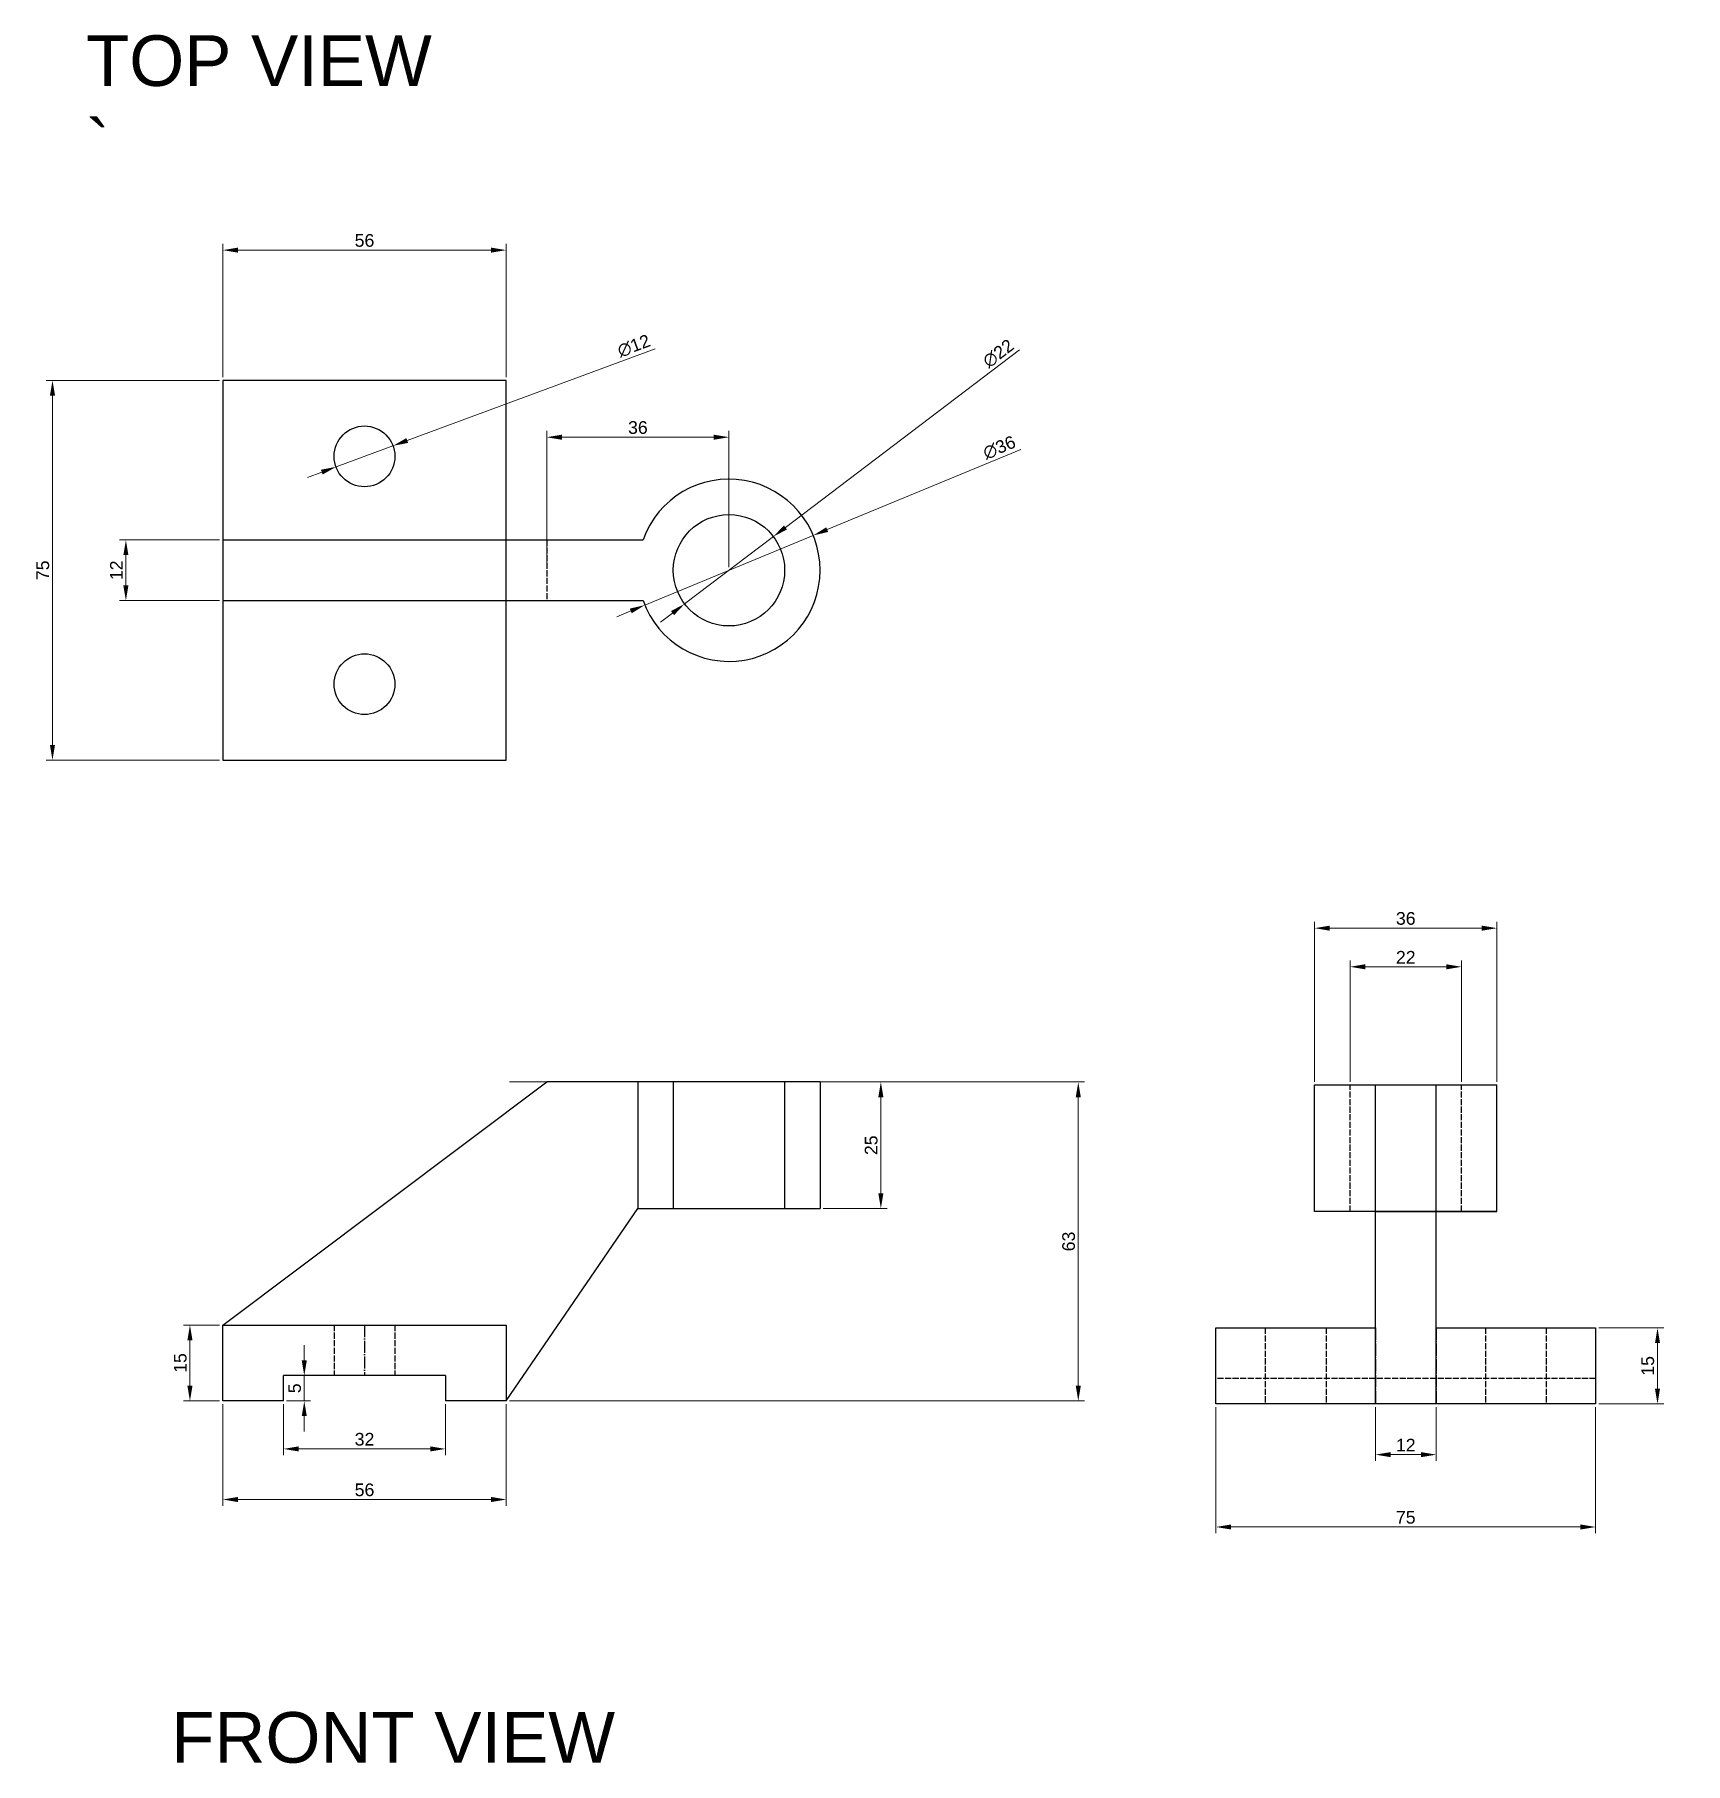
# Model space of a CAD drawing. Header units: millimetres. Extents: x 2424 to 2750, y 1381 to 1723.
import ezdxf

# ---------------------------------------------------------------- set-up
doc = ezdxf.new("R2010")
doc.units = ezdxf.units.MM
doc.header["$LTSCALE"] = 0.1
doc.linetypes.add('ACAD_ISO02W100', pattern=[15, 12, -3])
doc.linetypes.add('ACAD_ISO04W100', pattern=[30, 24, -3, 0, -3])
doc.layers.add('Hidden lines', color=4, linetype='ACAD_ISO02W100', lineweight=25)
doc.layers.add('Mid point', color=50, linetype='ACAD_ISO04W100', lineweight=25)
doc.styles.get("Standard").update_dxf_attribs({"font": 'arial.ttf'})
doc.dimstyles.new('ISO-25', dxfattribs={"dimtxt": 2.5, "dimasz": 3, "dimexe": 1.25, "dimexo": 0.625, "dimtad": 1, "dimtxsty": 'Standard', "dimcen": 2.5, "dimclrd": 5, "dimclre": 6, "dimadec": 0, "dimazin": 0, "dimtfac": 1, "dimtmove": 0, "dimatfit": 3, "dimfxl": 1, "dimlwd": 20, "dimlwe": 20, "dimarcsym": 0})

# ---------------------------------------------------------------- blocks, each defined once
blk = doc.blocks.new('*D20')
at = {"color": 5, "lineweight": 20, "transparency": 16777216}
for p, q in [((2618.11, 1660.23), (2571.86, 1625.17)), ((2551.94, 1610.07), (2569.47, 1623.36)), ((2549.55, 1608.25), (2547.16, 1606.44))]:
    blk.add_line(p, q, dxfattribs=at)
at = {"color": 5, "transparency": 16777216}
for points in [[(2571.56, 1625.57), (2572.16, 1624.77), (2569.47, 1623.36)], [(2549.25, 1608.65), (2549.85, 1607.85), (2551.94, 1610.07)]]:
    blk.add_solid(points, dxfattribs=at)
at = {"layer": 'Defpoints', "color": 0, "transparency": 16777216}
for p in [(2569.47, 1623.36), (2551.94, 1610.07)]:
    blk.add_point(p, dxfattribs=at)
at = {"color": 0, "transparency": 16777216, "insert": (2613.92, 1659.53), "char_height": 2.5, "attachment_point": 5, "rotation": 37.1689}
blk.add_mtext('∅22', dxfattribs=at)
blk = doc.blocks.new('*D21')
at = {"color": 5, "lineweight": 20, "transparency": 16777216}
for p, q in [((2618.36, 1640.57), (2580.11, 1624.74)), ((2544.07, 1609.83), (2577.34, 1623.59)), ((2541.3, 1608.68), (2538.53, 1607.54))]:
    blk.add_line(p, q, dxfattribs=at)
at = {"color": 5, "transparency": 16777216}
for points in [[(2579.92, 1625.2), (2580.3, 1624.28), (2577.34, 1623.59)], [(2541.11, 1609.14), (2541.49, 1608.22), (2544.07, 1609.83)]]:
    blk.add_solid(points, dxfattribs=at)
at = {"layer": 'Defpoints', "color": 0, "transparency": 16777216}
for p in [(2577.34, 1623.59), (2544.07, 1609.83)]:
    blk.add_point(p, dxfattribs=at)
at = {"color": 0, "transparency": 16777216, "insert": (2614.11, 1640.94), "char_height": 2.5, "attachment_point": 5, "rotation": 22.4783}
blk.add_mtext('∅36', dxfattribs=at)
blk = doc.blocks.new('*D22')
at = {"color": 6, "lineweight": 20, "transparency": 16777216}
for p, q in [((2460.71, 1654.84), (2460.71, 1681.19)), ((2516.71, 1654.84), (2516.71, 1681.19))]:
    blk.add_line(p, q, dxfattribs=at)
at = {"color": 5, "lineweight": 20, "transparency": 16777216}
blk.add_line((2463.71, 1679.94), (2513.71, 1679.94), dxfattribs=at)
at = {"color": 5, "transparency": 16777216}
for points in [[(2463.71, 1680.44), (2463.71, 1679.44), (2460.71, 1679.94)], [(2513.71, 1680.44), (2513.71, 1679.44), (2516.71, 1679.94)]]:
    blk.add_solid(points, dxfattribs=at)
at = {"layer": 'Defpoints', "color": 0, "transparency": 16777216}
for p in [(2516.71, 1679.94), (2460.71, 1654.21), (2516.71, 1654.21)]:
    blk.add_point(p, dxfattribs=at)
at = {"color": 0, "transparency": 16777216, "insert": (2488.71, 1681.84), "char_height": 2.5, "attachment_point": 5}
blk.add_mtext('56', dxfattribs=at)
blk = doc.blocks.new('*D23')
at = {"color": 6, "lineweight": 20, "transparency": 16777216}
for p, q in [((2460.08, 1622.71), (2440.32, 1622.71)), ((2460.08, 1610.71), (2440.32, 1610.71))]:
    blk.add_line(p, q, dxfattribs=at)
at = {"color": 5, "lineweight": 20, "transparency": 16777216}
blk.add_line((2441.57, 1619.71), (2441.57, 1613.71), dxfattribs=at)
at = {"color": 5, "transparency": 16777216}
for points in [[(2441.07, 1619.71), (2442.07, 1619.71), (2441.57, 1622.71)], [(2441.07, 1613.71), (2442.07, 1613.71), (2441.57, 1610.71)]]:
    blk.add_solid(points, dxfattribs=at)
at = {"layer": 'Defpoints', "color": 0, "transparency": 16777216}
for p in [(2460.71, 1622.71), (2441.57, 1610.71), (2460.71, 1610.71)]:
    blk.add_point(p, dxfattribs=at)
at = {"color": 0, "transparency": 16777216, "insert": (2439.69, 1616.71), "char_height": 2.5, "attachment_point": 5, "rotation": 90}
blk.add_mtext('12', dxfattribs=at)
blk = doc.blocks.new('*D24')
at = {"color": 6, "lineweight": 20, "transparency": 16777216}
for p, q in [((2460.08, 1654.21), (2425.82, 1654.21)), ((2460.08, 1579.21), (2425.82, 1579.21))]:
    blk.add_line(p, q, dxfattribs=at)
at = {"color": 5, "lineweight": 20, "transparency": 16777216}
blk.add_line((2427.07, 1651.21), (2427.07, 1582.21), dxfattribs=at)
at = {"color": 5, "transparency": 16777216}
for points in [[(2426.57, 1651.21), (2427.57, 1651.21), (2427.07, 1654.21)], [(2426.57, 1582.21), (2427.57, 1582.21), (2427.07, 1579.21)]]:
    blk.add_solid(points, dxfattribs=at)
at = {"layer": 'Defpoints', "color": 0, "transparency": 16777216}
for p in [(2460.71, 1654.21), (2427.07, 1579.21), (2460.71, 1579.21)]:
    blk.add_point(p, dxfattribs=at)
at = {"color": 0, "transparency": 16777216, "insert": (2425.17, 1616.71), "char_height": 2.5, "attachment_point": 5, "rotation": 90}
blk.add_mtext('75', dxfattribs=at)
blk = doc.blocks.new('*D25')
at = {"color": 5, "lineweight": 20, "transparency": 16777216}
for p, q in [((2546.13, 1660.47), (2497.15, 1642.34)), ((2483.08, 1637.13), (2494.33, 1641.29)), ((2480.27, 1636.09), (2477.45, 1635.04))]:
    blk.add_line(p, q, dxfattribs=at)
at = {"color": 5, "transparency": 16777216}
for points in [[(2496.97, 1642.81), (2497.32, 1641.87), (2494.33, 1641.29)], [(2480.09, 1636.56), (2480.44, 1635.62), (2483.08, 1637.13)]]:
    blk.add_solid(points, dxfattribs=at)
at = {"layer": 'Defpoints', "color": 0, "transparency": 16777216}
for p in [(2494.33, 1641.29), (2483.08, 1637.13)]:
    blk.add_point(p, dxfattribs=at)
at = {"color": 0, "transparency": 16777216, "insert": (2541.92, 1661.02), "char_height": 2.5, "attachment_point": 5, "rotation": 20.3184}
blk.add_mtext('∅12', dxfattribs=at)
blk = doc.blocks.new('*D26')
at = {"color": 6, "lineweight": 20, "transparency": 16777216}
for p, q in [((2524.71, 1617.34), (2524.71, 1644.24)), ((2560.71, 1617.34), (2560.71, 1644.24))]:
    blk.add_line(p, q, dxfattribs=at)
at = {"color": 5, "lineweight": 20, "transparency": 16777216}
blk.add_line((2557.71, 1642.99), (2527.71, 1642.99), dxfattribs=at)
at = {"color": 5, "transparency": 16777216}
for points in [[(2527.71, 1643.49), (2527.71, 1642.49), (2524.71, 1642.99)], [(2557.71, 1643.49), (2557.71, 1642.49), (2560.71, 1642.99)]]:
    blk.add_solid(points, dxfattribs=at)
at = {"layer": 'Defpoints', "color": 0, "transparency": 16777216}
for p in [(2524.71, 1642.99), (2524.71, 1616.71), (2560.71, 1616.71)]:
    blk.add_point(p, dxfattribs=at)
at = {"color": 0, "transparency": 16777216, "insert": (2542.71, 1644.89), "char_height": 2.5, "attachment_point": 5}
blk.add_mtext('36', dxfattribs=at)
blk = doc.blocks.new('*D27')
at = {"color": 6, "lineweight": 20, "transparency": 16777216}
for p, q in [((2460.08, 1467.65), (2452.97, 1467.65)), ((2460.08, 1452.65), (2452.97, 1452.65))]:
    blk.add_line(p, q, dxfattribs=at)
at = {"color": 5, "lineweight": 20, "transparency": 16777216}
blk.add_line((2454.22, 1464.65), (2454.22, 1455.65), dxfattribs=at)
at = {"color": 5, "transparency": 16777216}
for points in [[(2453.72, 1464.65), (2454.72, 1464.65), (2454.22, 1467.65)], [(2453.72, 1455.65), (2454.72, 1455.65), (2454.22, 1452.65)]]:
    blk.add_solid(points, dxfattribs=at)
at = {"layer": 'Defpoints', "color": 0, "transparency": 16777216}
for p in [(2460.71, 1467.65), (2454.22, 1452.65), (2460.71, 1452.65)]:
    blk.add_point(p, dxfattribs=at)
at = {"color": 0, "transparency": 16777216, "insert": (2452.32, 1460.15), "char_height": 2.5, "attachment_point": 5, "rotation": 90}
blk.add_mtext('15', dxfattribs=at)
blk = doc.blocks.new('*D28')
at = {"color": 5, "lineweight": 20, "transparency": 16777216}
for p, q in [((2476.81, 1460.65), (2476.81, 1463.65)), ((2476.81, 1457.65), (2476.81, 1452.65)), ((2476.81, 1449.65), (2476.81, 1446.65))]:
    blk.add_line(p, q, dxfattribs=at)
at = {"color": 6, "lineweight": 20, "transparency": 16777216}
for p, q in [((2473.33, 1457.65), (2478.06, 1457.65)), ((2473.33, 1452.65), (2478.06, 1452.65))]:
    blk.add_line(p, q, dxfattribs=at)
at = {"color": 5, "transparency": 16777216}
for points in [[(2476.31, 1460.65), (2477.31, 1460.65), (2476.81, 1457.65)], [(2476.31, 1449.65), (2477.31, 1449.65), (2476.81, 1452.65)]]:
    blk.add_solid(points, dxfattribs=at)
at = {"layer": 'Defpoints', "color": 0, "transparency": 16777216}
for p in [(2472.71, 1457.65), (2472.71, 1452.65), (2476.81, 1452.65)]:
    blk.add_point(p, dxfattribs=at)
at = {"color": 0, "transparency": 16777216, "insert": (2474.91, 1455.15), "char_height": 2.5, "attachment_point": 5, "rotation": 90}
blk.add_mtext('5', dxfattribs=at)
blk = doc.blocks.new('*D29')
at = {"color": 6, "lineweight": 20, "transparency": 16777216}
for p, q in [((2579.33, 1515.65), (2591.96, 1515.65)), ((2579.33, 1490.65), (2591.96, 1490.65))]:
    blk.add_line(p, q, dxfattribs=at)
at = {"color": 5, "lineweight": 20, "transparency": 16777216}
blk.add_line((2590.71, 1512.65), (2590.71, 1493.65), dxfattribs=at)
at = {"color": 5, "transparency": 16777216}
for points in [[(2590.21, 1512.65), (2591.21, 1512.65), (2590.71, 1515.65)], [(2590.21, 1493.65), (2591.21, 1493.65), (2590.71, 1490.65)]]:
    blk.add_solid(points, dxfattribs=at)
at = {"layer": 'Defpoints', "color": 0, "transparency": 16777216}
for p in [(2578.71, 1515.65), (2578.71, 1490.65), (2590.71, 1490.65)]:
    blk.add_point(p, dxfattribs=at)
at = {"color": 0, "transparency": 16777216, "insert": (2588.81, 1503.15), "char_height": 2.5, "attachment_point": 5, "rotation": 90}
blk.add_mtext('25', dxfattribs=at)
blk = doc.blocks.new('*D30')
at = {"color": 6, "lineweight": 20, "transparency": 16777216}
for p, q in [((2472.71, 1452.03), (2472.71, 1441.93)), ((2504.71, 1452.03), (2504.71, 1441.93))]:
    blk.add_line(p, q, dxfattribs=at)
at = {"color": 5, "lineweight": 20, "transparency": 16777216}
blk.add_line((2475.71, 1443.18), (2501.71, 1443.18), dxfattribs=at)
at = {"color": 5, "transparency": 16777216}
for points in [[(2475.71, 1443.68), (2475.71, 1442.68), (2472.71, 1443.18)], [(2501.71, 1443.68), (2501.71, 1442.68), (2504.71, 1443.18)]]:
    blk.add_solid(points, dxfattribs=at)
at = {"layer": 'Defpoints', "color": 0, "transparency": 16777216}
for p in [(2472.71, 1452.65), (2504.71, 1452.65), (2504.71, 1443.18)]:
    blk.add_point(p, dxfattribs=at)
at = {"color": 0, "transparency": 16777216, "insert": (2488.71, 1445.08), "char_height": 2.5, "attachment_point": 5}
blk.add_mtext('32', dxfattribs=at)
blk = doc.blocks.new('*D31')
at = {"color": 6, "lineweight": 20, "transparency": 16777216}
for p, q in [((2460.71, 1452.03), (2460.71, 1431.94)), ((2516.71, 1452.03), (2516.71, 1431.94))]:
    blk.add_line(p, q, dxfattribs=at)
at = {"color": 5, "lineweight": 20, "transparency": 16777216}
blk.add_line((2463.71, 1433.19), (2513.71, 1433.19), dxfattribs=at)
at = {"color": 5, "transparency": 16777216}
for points in [[(2463.71, 1433.69), (2463.71, 1432.69), (2460.71, 1433.19)], [(2513.71, 1433.69), (2513.71, 1432.69), (2516.71, 1433.19)]]:
    blk.add_solid(points, dxfattribs=at)
at = {"layer": 'Defpoints', "color": 0, "transparency": 16777216}
for p in [(2460.71, 1452.65), (2516.71, 1452.65), (2516.71, 1433.19)]:
    blk.add_point(p, dxfattribs=at)
at = {"color": 0, "transparency": 16777216, "insert": (2488.71, 1435.09), "char_height": 2.5, "attachment_point": 5}
blk.add_mtext('56', dxfattribs=at)
blk = doc.blocks.new('*D32')
at = {"color": 6, "lineweight": 20, "transparency": 16777216}
for p, q in [((2517.33, 1515.65), (2630.96, 1515.65)), ((2517.33, 1452.65), (2630.96, 1452.65))]:
    blk.add_line(p, q, dxfattribs=at)
at = {"color": 5, "lineweight": 20, "transparency": 16777216}
blk.add_line((2629.71, 1455.65), (2629.71, 1512.65), dxfattribs=at)
at = {"color": 5, "transparency": 16777216}
for points in [[(2629.21, 1512.65), (2630.21, 1512.65), (2629.71, 1515.65)], [(2629.21, 1455.65), (2630.21, 1455.65), (2629.71, 1452.65)]]:
    blk.add_solid(points, dxfattribs=at)
at = {"layer": 'Defpoints', "color": 0, "transparency": 16777216}
for p in [(2516.71, 1515.65), (2629.71, 1515.65), (2516.71, 1452.65)]:
    blk.add_point(p, dxfattribs=at)
at = {"color": 0, "transparency": 16777216, "insert": (2627.81, 1484.15), "char_height": 2.5, "attachment_point": 5, "rotation": 90}
blk.add_mtext('63', dxfattribs=at)
blk = doc.blocks.new('*D33')
at = {"color": 6, "lineweight": 20, "transparency": 16777216}
for p, q in [((2676.4, 1515.7), (2676.4, 1547.28)), ((2712.4, 1515.7), (2712.4, 1547.28))]:
    blk.add_line(p, q, dxfattribs=at)
at = {"color": 5, "lineweight": 20, "transparency": 16777216}
blk.add_line((2679.4, 1546.03), (2709.4, 1546.03), dxfattribs=at)
at = {"color": 5, "transparency": 16777216}
for points in [[(2679.4, 1546.53), (2679.4, 1545.53), (2676.4, 1546.03)], [(2709.4, 1546.53), (2709.4, 1545.53), (2712.4, 1546.03)]]:
    blk.add_solid(points, dxfattribs=at)
at = {"layer": 'Defpoints', "color": 0, "transparency": 16777216}
for p in [(2712.4, 1546.03), (2676.4, 1515.08), (2712.4, 1515.08)]:
    blk.add_point(p, dxfattribs=at)
at = {"color": 0, "transparency": 16777216, "insert": (2694.4, 1547.94), "char_height": 2.5, "attachment_point": 5}
blk.add_mtext('36', dxfattribs=at)
blk = doc.blocks.new('*D34')
at = {"color": 6, "lineweight": 20, "transparency": 16777216}
for p, q in [((2683.4, 1515.7), (2683.4, 1539.65)), ((2705.4, 1515.7), (2705.4, 1539.65))]:
    blk.add_line(p, q, dxfattribs=at)
at = {"color": 5, "lineweight": 20, "transparency": 16777216}
blk.add_line((2686.4, 1538.4), (2702.4, 1538.4), dxfattribs=at)
at = {"color": 5, "transparency": 16777216}
for points in [[(2686.4, 1538.9), (2686.4, 1537.9), (2683.4, 1538.4)], [(2702.4, 1538.9), (2702.4, 1537.9), (2705.4, 1538.4)]]:
    blk.add_solid(points, dxfattribs=at)
at = {"layer": 'Defpoints', "color": 0, "transparency": 16777216}
for p in [(2705.4, 1538.4), (2683.4, 1515.08), (2705.4, 1515.08)]:
    blk.add_point(p, dxfattribs=at)
at = {"color": 0, "transparency": 16777216, "insert": (2694.4, 1540.28), "char_height": 2.5, "attachment_point": 5}
blk.add_mtext('22', dxfattribs=at)
blk = doc.blocks.new('*D35')
at = {"color": 6, "lineweight": 20, "transparency": 16777216}
for p, q in [((2688.4, 1451.45), (2688.4, 1440.8)), ((2700.4, 1451.45), (2700.4, 1440.8))]:
    blk.add_line(p, q, dxfattribs=at)
at = {"color": 5, "lineweight": 20, "transparency": 16777216}
blk.add_line((2691.4, 1442.05), (2697.4, 1442.05), dxfattribs=at)
at = {"color": 5, "transparency": 16777216}
for points in [[(2691.4, 1442.55), (2691.4, 1441.55), (2688.4, 1442.05)], [(2697.4, 1442.55), (2697.4, 1441.55), (2700.4, 1442.05)]]:
    blk.add_solid(points, dxfattribs=at)
at = {"layer": 'Defpoints', "color": 0, "transparency": 16777216}
for p in [(2688.4, 1452.08), (2700.4, 1452.08), (2700.4, 1442.05)]:
    blk.add_point(p, dxfattribs=at)
at = {"color": 0, "transparency": 16777216, "insert": (2694.4, 1443.93), "char_height": 2.5, "attachment_point": 5}
blk.add_mtext('12', dxfattribs=at)
blk = doc.blocks.new('*D36')
at = {"color": 6, "lineweight": 20, "transparency": 16777216}
for p, q in [((2656.9, 1451.45), (2656.9, 1426.51)), ((2731.9, 1451.45), (2731.9, 1426.51))]:
    blk.add_line(p, q, dxfattribs=at)
at = {"color": 5, "lineweight": 20, "transparency": 16777216}
blk.add_line((2659.9, 1427.76), (2728.9, 1427.76), dxfattribs=at)
at = {"color": 5, "transparency": 16777216}
for points in [[(2659.9, 1428.26), (2659.9, 1427.26), (2656.9, 1427.76)], [(2728.9, 1428.26), (2728.9, 1427.26), (2731.9, 1427.76)]]:
    blk.add_solid(points, dxfattribs=at)
at = {"layer": 'Defpoints', "color": 0, "transparency": 16777216}
for p in [(2656.9, 1452.08), (2731.9, 1452.08), (2731.9, 1427.76)]:
    blk.add_point(p, dxfattribs=at)
at = {"color": 0, "transparency": 16777216, "insert": (2694.4, 1429.66), "char_height": 2.5, "attachment_point": 5}
blk.add_mtext('75', dxfattribs=at)
blk = doc.blocks.new('*D37')
at = {"color": 6, "lineweight": 20, "transparency": 16777216}
for p, q in [((2732.53, 1467.08), (2745.38, 1467.08)), ((2732.53, 1452.08), (2745.38, 1452.08))]:
    blk.add_line(p, q, dxfattribs=at)
at = {"color": 5, "lineweight": 20, "transparency": 16777216}
blk.add_line((2744.13, 1464.08), (2744.13, 1455.08), dxfattribs=at)
at = {"color": 5, "transparency": 16777216}
for points in [[(2743.63, 1464.08), (2744.63, 1464.08), (2744.13, 1467.08)], [(2743.63, 1455.08), (2744.63, 1455.08), (2744.13, 1452.08)]]:
    blk.add_solid(points, dxfattribs=at)
at = {"layer": 'Defpoints', "color": 0, "transparency": 16777216}
for p in [(2731.9, 1467.08), (2731.9, 1452.08), (2744.13, 1452.08)]:
    blk.add_point(p, dxfattribs=at)
at = {"color": 0, "transparency": 16777216, "insert": (2742.22, 1459.58), "char_height": 2.5, "attachment_point": 5, "rotation": 90}
blk.add_mtext('15', dxfattribs=at)

msp = doc.modelspace()

# ---------------------------------------------------------------- linework, layer by layer
for p, q in [((2516.706, 1654.212), (2460.706, 1654.212)), ((2460.706, 1654.212), (2460.706, 1579.212)), ((2516.706, 1579.212), (2516.706, 1654.212)), ((2460.706, 1622.712), (2543.736, 1622.712)), ((2460.706, 1610.712), (2543.736, 1610.712)), ((2460.706, 1579.212), (2516.706, 1579.212)), ((2460.706, 1467.654), (2524.706, 1515.654)), ((2560.706, 1515.654), (2524.706, 1515.654)), ((2542.706, 1515.654), (2542.706, 1490.654)), ((2578.706, 1515.654), (2542.706, 1515.654)), ((2549.706, 1515.654), (2549.706, 1490.654)), ((2571.706, 1515.654), (2571.706, 1490.654)), ((2578.706, 1515.654), (2578.706, 1490.654)), ((2676.404, 1490.078), (2676.404, 1515.078)), ((2676.404, 1515.078), (2712.404, 1515.078)), ((2688.404, 1452.078), (2688.404, 1515.078)), ((2688.404, 1515.078), (2700.404, 1515.078)), ((2700.404, 1452.078), (2700.404, 1515.078)), ((2712.404, 1490.078), (2712.404, 1515.078)), ((2516.706, 1452.654), (2542.706, 1490.654)), ((2542.706, 1490.654), (2578.706, 1490.654)), ((2712.404, 1490.078), (2676.404, 1490.078)), ((2688.404, 1490.078), (2700.404, 1490.078)), ((2700.404, 1490.078), (2712.404, 1490.078)), ((2460.706, 1452.654), (2460.706, 1467.654)), ((2460.706, 1467.654), (2516.706, 1467.654)), ((2516.706, 1467.654), (2516.706, 1452.654)), ((2656.904, 1452.078), (2656.904, 1467.078)), ((2656.904, 1467.078), (2688.404, 1467.078)), ((2700.404, 1467.078), (2731.904, 1467.078)), ((2731.904, 1467.078), (2731.904, 1452.078)), ((2472.706, 1452.654), (2472.706, 1457.654)), ((2504.706, 1457.654), (2472.706, 1457.654)), ((2504.706, 1457.654), (2504.706, 1452.654)), ((2472.706, 1452.654), (2460.706, 1452.654)), ((2516.706, 1452.654), (2504.706, 1452.654)), ((2731.904, 1452.078), (2656.904, 1452.078))]:
    msp.add_line(p, q)
for centre, radius in [((2488.706, 1639.212), 6), ((2560.706, 1616.712), 11), ((2488.706, 1594.212), 6)]:
    msp.add_circle(centre, radius)
msp.add_arc((2560.706, 1616.712), 18, 199.47122, 160.52878)
at = {"layer": 'Hidden lines'}
for p, q in [((2524.706, 1622.712), (2524.706, 1610.712)), ((2683.404, 1490.078), (2683.404, 1515.078)), ((2705.404, 1490.078), (2705.404, 1515.078)), ((2482.706, 1467.654), (2482.706, 1457.654)), ((2494.706, 1467.654), (2494.706, 1457.654)), ((2666.654, 1467.078), (2666.654, 1452.078)), ((2678.654, 1467.078), (2678.654, 1452.078)), ((2710.154, 1467.078), (2710.154, 1452.078)), ((2722.154, 1467.078), (2722.154, 1452.078)), ((2731.904, 1457.078), (2656.904, 1457.078))]:
    msp.add_line(p, q, dxfattribs=at)
at = {"layer": 'Mid point'}
for p, q in [((2488.706, 1467.654), (2488.706, 1457.654)), ((2688.404, 1467.078), (2688.404, 1452.078)), ((2700.404, 1467.078), (2700.404, 1452.078))]:
    msp.add_line(p, q, dxfattribs=at)

# ---------------------------------------------------------------- texts
at = {"layer": 'Hidden lines', "char_height": 10, "attachment_point": 1}
for s, width, insert in [('TOP VIEW\\P`', 139.36581, (2433.702, 1722.363)), ('{\\C0;\\c16777215;FRONT VIEW}', 107.1695, (2450.516, 1391.208))]:
    msp.add_mtext_dynamic_manual_height_columns(s, width=width, gutter_width=12.5, heights=[0], dxfattribs=dict(at, insert=insert))

# ---------------------------------------------------------------- dimensions: what is measured, and where the dimension line sits
for base, p1, p2, picture, middle in [((2516.706, 1679.936), (2460.706, 1654.212), (2516.706, 1654.212), '*D22', (2488.706, 1681.838)), ((2524.706, 1642.986), (2560.706, 1616.712), (2524.706, 1616.712), '*D26', (2542.706, 1644.888)), ((2712.404, 1546.034), (2676.404, 1515.078), (2712.404, 1515.078), '*D33', (2694.404, 1547.936)), ((2705.404, 1538.395), (2683.404, 1515.078), (2705.404, 1515.078), '*D34', (2694.404, 1540.276)), ((2516.706, 1433.194), (2460.706, 1452.654), (2516.706, 1452.654), '*D31', (2488.706, 1435.095)), ((2504.706, 1443.177), (2472.706, 1452.654), (2504.706, 1452.654), '*D30', (2488.706, 1445.08)), ((2731.904, 1427.762), (2656.904, 1452.078), (2731.904, 1452.078), '*D36', (2694.404, 1429.658)), ((2700.404, 1442.053), (2688.404, 1452.078), (2700.404, 1452.078), '*D35', (2694.404, 1443.933))]:
    dim = msp.add_linear_dim(base=base, p1=p1, p2=p2, dimstyle='ISO-25')
    dim.commit()
    dim.dimension.update_dxf_attribs({"geometry": picture, "text_midpoint": middle})
for p1, p2, picture, middle in [((2483.08, 1637.128), (2494.333, 1641.295), '*D25', (2542.6, 1659.167)), ((2551.941, 1610.066), (2569.472, 1623.357), '*D20', (2615.11, 1657.959)), ((2544.074, 1609.83), (2577.339, 1623.594), '*D21', (2614.868, 1639.122))]:
    dim = msp.add_diameter_dim_2p(p1=p1, p2=p2, dimstyle='ISO-25')
    dim.commit()
    dim.dimension.update_dxf_attribs({"geometry": picture, "text_midpoint": middle, "dimtype": 163})
for base, p1, p2, picture, middle in [((2427.067, 1579.212), (2460.706, 1654.212), (2460.706, 1579.212), '*D24', (2425.171, 1616.712)), ((2441.569, 1610.712), (2460.706, 1622.712), (2460.706, 1610.712), '*D23', (2439.689, 1616.712)), ((2629.713, 1515.654), (2516.706, 1452.654), (2516.706, 1515.654), '*D32', (2627.811, 1484.154)), ((2590.709, 1490.654), (2578.706, 1515.654), (2578.706, 1490.654), '*D29', (2588.807, 1503.154)), ((2454.22, 1452.654), (2460.706, 1467.654), (2460.706, 1452.654), '*D27', (2452.318, 1460.154)), ((2744.125, 1452.078), (2731.904, 1467.078), (2731.904, 1452.078), '*D37', (2742.224, 1459.578)), ((2476.811, 1452.654), (2472.706, 1457.654), (2472.706, 1452.654), '*D28', (2474.915, 1455.154))]:
    dim = msp.add_linear_dim(base=base, p1=p1, p2=p2, angle=90, dimstyle='ISO-25')
    dim.commit()
    dim.dimension.update_dxf_attribs({"geometry": picture, "text_midpoint": middle})

doc.saveas('drawing.dxf')
